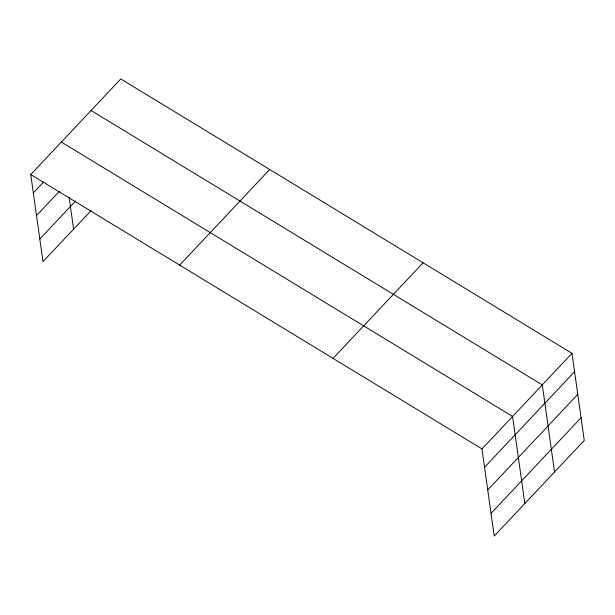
<?xml version="1.0" encoding="UTF-8"?>
<svg xmlns="http://www.w3.org/2000/svg" width="615" height="615" viewBox="0 0 615 615"><rect width="100%" height="100%" fill="white"/><g stroke="black" fill="none" stroke-linecap="round" stroke-linejoin="round"><path stroke-width="0.92" d="M30.75 174.552L120.786 78.951L572.004 353.333L584.25 440.448L494.214 536.049L481.968 448.927L30.75 174.552L42.996 261.667L91.043 210.653M33.333 192.91L43.75 181.84M36.516 215.596L59.317 191.396M39.806 238.981L75.584 200.99M179.649 265.096L269.685 169.494M333.069 358.384L423.105 262.782M481.968 448.927L572.004 353.333M484.551 467.285L574.587 371.683M487.741 489.978L577.777 394.376M491.024 513.356L581.06 417.754M91.074 110.5L542.292 384.875L554.538 471.997M61.362 142.05L512.579 416.424L524.826 503.547M69.103 197.123L73.608 229.164"/></g></svg>
